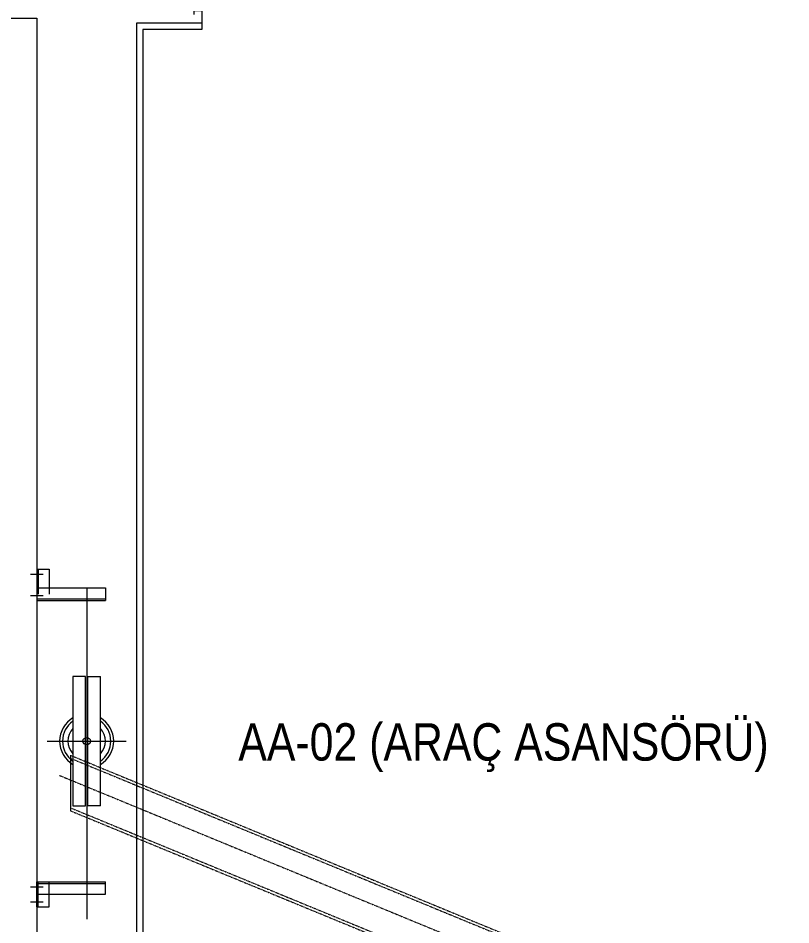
# Model space of a CAD drawing. Extents: x -1417 to 34975, y -245 to 8298.
# Drawn here: x 24668.3 to 24978.5, y 3448.5 to 3812.5 of the extents above; entities that cross this region are included whole.
import ezdxf

# ---------------------------------------------------------------- set-up
doc = ezdxf.new("R2010")
doc.units = 0
doc.linetypes.add('DOT2', pattern=[0.125, 0, -0.125])
doc.layers.get('0').update_dxf_attribs({"color": 9, "lineweight": 9})
for name, color, linetype, lineweight in [('00', 9, 'Continuous', 9), ('06D', 9, 'Continuous', 9), ('20', 9, 'DOT2', 9), ('21', 9, 'Continuous', 9)]:
    doc.layers.add(name, color=color, linetype=linetype, lineweight=lineweight)
doc.styles.add('MuuM_TEXT-STANDART', font='ARIALN.TTF')

# ---------------------------------------------------------------- blocks, each defined once
blk = doc.blocks.new('asansr-acilmayan')
at = {"layer": '06D'}
for p, q in [((1610, 25258.7), (1610, 24624.2)), ((1636.2, 25258.7), (1610, 25258.7)), ((1612.5, 25256.2), (1612.5, 24626.7)), ((1636.2, 25256.2), (1612.5, 25256.2)), ((1636.2, 25258.7), (1636.2, 25256.2)), ((1567.5, 25037.45), (1572.5, 25037.45)), ((1570, 25039.45), (1575, 25039.45)), ((1570, 25039.45), (1570, 25029.45)), ((1570.5, 25039.45), (1570.5, 25029.45)), ((1575, 25039.45), (1575, 25029.45)), ((1570, 25031.95), (1597.5, 25031.95)), ((1590, 25031.95), (1590, 24898.95)), ((1597.5, 25031.95), (1597.5, 25026.95)), ((1567.5, 25028.95), (1572.5, 25028.95)), ((1570, 25027.55), (1597.5, 25027.55)), ((1570, 25026.95), (1597.5, 25026.95)), ((1570, 25026.95), (1575, 25026.95)), ((1584.5, 24996.45), (1584.5, 24944.45)), ((1589.5, 24996.45), (1584.5, 24996.45)), ((1589.5, 24944.45), (1589.5, 24996.45)), ((1590.5, 24944.45), (1590.5, 24996.45)), ((1590.5, 24996.45), (1595.5, 24996.45)), ((1595.5, 24944.45), (1595.5, 24996.45)), ((1574.15, 24970.45), (1605.85, 24970.45)), ((1583.54, 24964.75), (1583.57, 24942.45)), ((1584.5, 24944.45), (1589.5, 24944.45)), ((1595.5, 24944.45), (1590.5, 24944.45)), ((1570, 24913.95), (1597.5, 24913.95)), ((1570, 24903.95), (1570, 24913.95)), ((1570, 24913.95), (1575, 24913.95)), ((1570.5, 24903.95), (1570.5, 24913.95)), ((1575, 24903.95), (1575, 24913.95)), ((1597.5, 24908.95), (1597.5, 24913.95)), ((1567.5, 24911.95), (1572.5, 24911.95)), ((1570, 24913.35), (1597.5, 24913.35)), ((1570, 24908.95), (1597.5, 24908.95)), ((1567.5, 24905.95), (1572.5, 24905.95)), ((1570, 24903.95), (1575, 24903.95))]:
    blk.add_line(p, q, dxfattribs=at)
blk.add_lwpolyline([(1633.2, 25262.2), (1633.2, 25263.7), (1636.2, 25263.7), (1636.2, 25258.7)], dxfattribs=at)
blk.add_circle((1590, 24970.45), 1.5, dxfattribs=at)
for radius, start, end in [(10.85, 120.4584, 239.5416), (10.85, 300.4584, 59.5416), (9.7, 124.542, 235.458), (7.5, 137.1666, 222.8334), (9.7, 304.542, 55.458), (7.5, 317.1666, 42.8334)]:
    blk.add_arc((1590, 24970.45), radius, start, end, dxfattribs=at)
at = {"layer": '20'}
for p, q in [((1583.57, 24964.74), (1943.45, 24816.46)), ((1583.54, 24963.56), (1943.02, 24815.45)), ((1579.13, 24956.66), (1943.45, 24806.57)), ((1584, 24943.47), (1943.45, 24795.37)), ((1583.57, 24942.45), (1943.45, 24794.17))]:
    blk.add_line(p, q, dxfattribs=at)

msp = doc.modelspace()

# ---------------------------------------------------------------- linework, layer by layer
at = {"layer": '00'}
msp.add_lwpolyline([(24645.84, 3457.5), (24645.84, 3472.5), (24660.84, 3472.5), (24660.84, 3812.5), (24675.84, 3812.5), (24675.84, 3192.5), (24660.84, 3192.5), (24660.84, 3457.5)], close=True, dxfattribs=at)

# ---------------------------------------------------------------- block references
msp.add_blockref('asansr-acilmayan', (23105.84, -21448.2))

# ---------------------------------------------------------------- texts
at = {"layer": '21', "insert": (24863.15, 3519.61), "char_height": 15, "attachment_point": 5, "style": 'MuuM_TEXT-STANDART'}
msp.add_mtext_dynamic_manual_height_columns('AA-02 (ARAÇ ASANSÖRÜ)', width=388.5584, gutter_width=156.51, heights=[0], dxfattribs=at)

doc.saveas('drawing.dxf')
